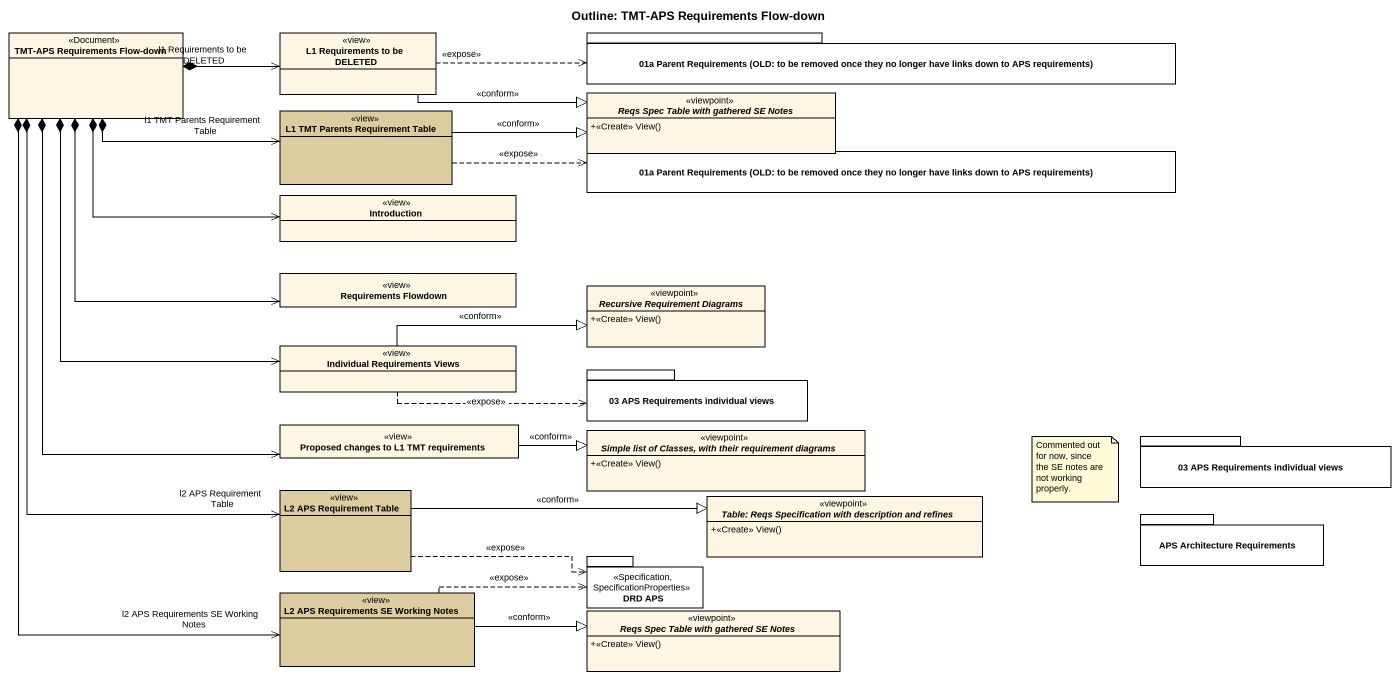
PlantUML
@startuml
title Outline: TMT-APS Requirements Flow-down
hide circle
hide empty members
skinparam classAttributeIconSize 0
class "TMT-APS Requirements Flow-down" as TMT_APS_Requirements_Flow <<Document>>
class "L1 Requirements to be DELETED" as L1_Requirements_to_be <<view>>
package "01a Parent Requirements (OLD: to be removed once they no longer have links down to APS requirements)" as p01a_Parent_Requirements_OLD {
}
abstract class "Reqs Spec Table with gathered SE Notes" as Reqs_Spec_Table_with <<viewpoint>> {
  +<<Create>> View()
}
class "L1 TMT Parents Requirement Table" as L1_TMT_Parents_Requirement <<view>> #DDCD9E
package "01a Parent Requirements (OLD: to be removed once they no longer have links down to APS requirements)" as p01a_Parent_Requirements_OLD_2 {
}
class Introduction <<view>>
class "Requirements Flowdown" as Requirements_Flowdown <<view>>
abstract class "Recursive Requirement Diagrams" as Recursive_Requirement <<viewpoint>> {
  +<<Create>> View()
}
class "Individual Requirements Views" as Individual_Requirements <<view>>
package "03 APS Requirements individual views" as p03_APS_Requirements {
}
class "Proposed changes to L1 TMT requirements" as Proposed_changes_to_L1_TMT <<view>>
abstract class "Simple list of Classes, with their requirement diagrams" as Simple_list_of_Classes_with <<viewpoint>> {
  +<<Create>> View()
}
package "03 APS Requirements individual views" as p03_APS_Requirements_2 {
}
class "L2 APS Requirement Table" as L2_APS_Requirement_Table <<view>> #DDCD9E
abstract class "Table: Reqs Specification with description and refines" as Table_Reqs_Specification <<viewpoint>> {
  +<<Create>> View()
}
package "APS Architecture Requirements" as APS_Architecture {
}
package "DRD APS" as DRD_APS <<Specification, SpecificationProperties>> {
}
class "L2 APS Requirements SE Working Notes" as L2_APS_Requirements_SE <<view>> #DDCD9E
abstract class "Reqs Spec Table with gathered SE Notes" as Reqs_Spec_Table_with_2 <<viewpoint>> {
  +<<Create>> View()
}
TMT_APS_Requirements_Flow *-right-> "l1 Requirements to be DELETED" L1_Requirements_to_be
TMT_APS_Requirements_Flow *-right-> "l1 TMT Parents Requirement Table" L1_TMT_Parents_Requirement
TMT_APS_Requirements_Flow *-right-> Introduction
TMT_APS_Requirements_Flow *--> Requirements_Flowdown
TMT_APS_Requirements_Flow *--> Individual_Requirements
TMT_APS_Requirements_Flow *--> Proposed_changes_to_L1_TMT
TMT_APS_Requirements_Flow *--> "l2 APS Requirement Table" L2_APS_Requirement_Table
TMT_APS_Requirements_Flow *--> "l2 APS Requirements SE Working Notes" L2_APS_Requirements_SE
L1_Requirements_to_be .right.> p01a_Parent_Requirements_OLD : <<expose>>
L1_Requirements_to_be -right-|> Reqs_Spec_Table_with : <<conform>>
L1_TMT_Parents_Requirement -right-|> Reqs_Spec_Table_with : <<conform>>
L1_TMT_Parents_Requirement .right.> p01a_Parent_Requirements_OLD_2 : <<expose>>
Individual_Requirements -right-|> Recursive_Requirement : <<conform>>
Individual_Requirements .right.> p03_APS_Requirements : <<expose>>
Proposed_changes_to_L1_TMT -right-|> Simple_list_of_Classes_with : <<conform>>
L2_APS_Requirement_Table -right-|> Table_Reqs_Specification : <<conform>>
L2_APS_Requirement_Table .right.> DRD_APS : <<expose>>
L2_APS_Requirements_SE .right.> DRD_APS : <<expose>>
L2_APS_Requirements_SE -right-|> Reqs_Spec_Table_with_2 : <<conform>>
note as N1
  Commented out for now, since the SE notes are not working properly.
end note
@enduml
